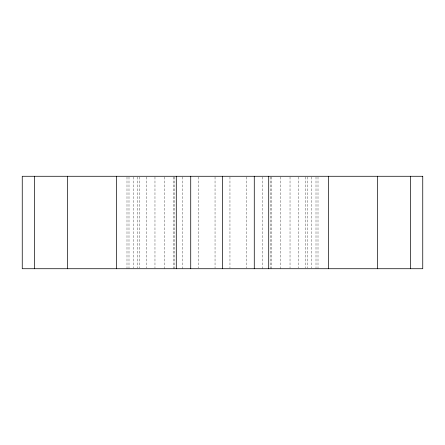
<?xml version="1.0" encoding="UTF-8"?>
<svg xmlns="http://www.w3.org/2000/svg" width="445" height="445" viewBox="0 0 445 445"><rect width="100%" height="100%" fill="white"/><g stroke="black" fill="none" stroke-linecap="round" stroke-linejoin="round"><path stroke-width="0.33" stroke-dasharray="2.23 1.67" d="M318.003 176.971L318.003 268.724M316.006 176.971L316.006 268.724M311.611 176.971L311.611 268.029M307.217 176.971L307.217 268.029M305.22 176.971L305.22 268.029M298.256 176.971L298.256 268.029M290.029 176.971L290.029 268.029M280.65 176.971L280.65 268.724M271.795 176.971L271.795 268.724M270.254 176.971L270.254 268.724M262.789 176.971L262.789 268.724M246.374 176.971L246.374 268.029M229.959 176.971L229.959 268.029M215.041 176.971L215.041 268.029M198.626 176.971L198.626 268.029M182.211 176.971L182.211 268.724M174.746 176.971L174.746 268.724M173.205 176.971L173.205 268.724M164.35 176.971L164.35 268.724M154.971 176.971L154.971 268.029M146.744 176.971L146.744 268.029M139.78 176.971L139.78 268.029M137.783 176.971L137.783 268.029M133.389 176.971L133.389 268.029M128.994 176.971L128.994 268.724M126.997 176.971L126.997 268.724"/><path stroke-width="0.67" d="M410.64 176.276L410.64 268.724M377.627 176.276L377.627 268.724M328.666 176.276L328.666 268.724M268.713 176.276L268.713 268.724M254.273 176.276L254.273 268.724M222.5 176.276L222.5 268.724M190.727 176.276L190.727 268.724M176.287 176.276L176.287 268.724M116.334 176.276L116.334 268.724M67.373 176.276L67.373 268.724M34.36 176.276L34.36 268.724M422.75 176.276L22.25 176.276L22.25 268.724L422.75 268.724L422.75 176.276"/></g></svg>
